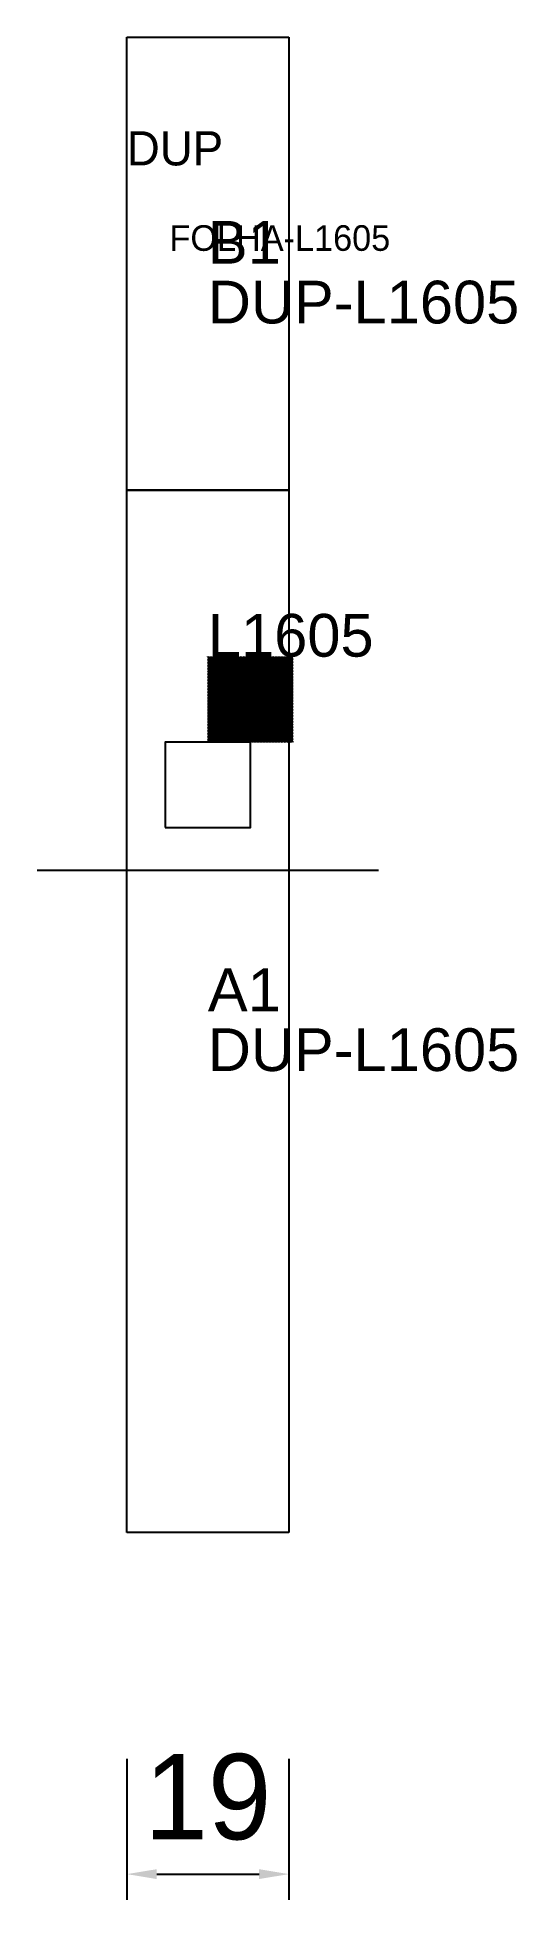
# Model space of a CAD drawing. Header units: metres. Extents: x 212 to 268, y -16 to 202.
import ezdxf

# ---------------------------------------------------------------- set-up
doc = ezdxf.new("R2010")
doc.units = ezdxf.units.M
for name, color, linetype in [('3', 3, 'CONTINUOUS'), ('AUX00', 7, 'CONTINUOUS'), ('COTA', 241, 'CONTINUOUS'), ('FOLHA', 255, 'CONTINUOUS'), ('Hachura', 251, 'CONTINUOUS'), ('NOMENCLATURA', 7, 'CONTINUOUS'), ('Nível', 160, 'CONTINUOUS'), ('Painéis', 200, 'CONTINUOUS'), ('Pilares', 5, 'CONTINUOUS'), ('REAPROVEITAMENTO', 251, 'CONTINUOUS'), ('SARR_2.2x7', 40, 'CONTINUOUS')]:
    doc.layers.add(name, color=color, linetype=linetype)
doc.styles.add('ARIAL', font='Arial.ttf')
doc.styles.add('STR_STANDARD', font='arial.ttf')
doc.dimstyles.new('EZ DXF', dxfattribs={"dimtxt": 10, "dimasz": 3.5, "dimexe": 3, "dimexo": 1.5, "dimgap": 1, "dimtad": 1, "dimdec": 1, "dimdsep": 46, "dimcen": 2.5, "dimazin": 3, "dimtfac": 1, "dimtmove": 0, "dimatfit": 3})

msp = doc.modelspace()

# ---------------------------------------------------------------- hatches: boundary and pattern name
at = {"layer": 'Hachura'}
h = msp.add_hatch(dxfattribs=at)
h.set_pattern_fill('ANSI31', scale=50)
h.paths.add_polyline_path([(222.2, 201.5), (241.2, 201.5), (241.2, 26.5), (222.2, 26.5)])
h = msp.add_hatch(dxfattribs=at)
h.set_pattern_fill('ANSI31', scale=50)
h.paths.add_polyline_path([(222.2, 201.5), (241.2, 201.5), (241.2, 26.5), (222.2, 26.5)])
at = {"layer": 'Reaproveitamento'}
h = msp.add_hatch(dxfattribs=at)
h.set_pattern_fill('SOLID')
h.paths.add_polyline_path([(231.7, 119), (241.7, 119), (241.7, 129), (231.7, 129)])
h = msp.add_hatch(dxfattribs=at)
h.set_pattern_fill('SOLID')
h.paths.add_polyline_path([(231.7, 119), (241.7, 119), (241.7, 129), (231.7, 129)])

# ---------------------------------------------------------------- linework, layer by layer
at = {"layer": '3'}
msp.add_lwpolyline([(222.2, 148.5), (241.2, 148.5)], close=True, dxfattribs=at)
msp.add_lwpolyline([(222.2, 148.5), (241.2, 148.5)], close=True, dxfattribs=at)
at = {"layer": 'Painéis', "color": 200}
for p, q in [((222.2, 201.5), (241.2, 201.5)), ((222.2, 26.5), (222.2, 201.5)), ((222.2, 201.5), (241.2, 201.5)), ((222.2, 26.5), (222.2, 201.5)), ((241.2, 201.5), (241.2, 26.5)), ((241.2, 201.5), (241.2, 26.5)), ((241.2, 26.5), (222.2, 26.5)), ((241.2, 26.5), (222.2, 26.5))]:
    msp.add_line(p, q, dxfattribs=at)
at = {"layer": 'Pilares'}
msp.add_lwpolyline([(226.7, 109), (236.7, 109), (236.7, 119), (226.7, 119)], close=True, dxfattribs=at)
msp.add_lwpolyline([(226.7, 109), (236.7, 109), (236.7, 119), (226.7, 119)], close=True, dxfattribs=at)
at = {"layer": 'SARR_2.2x7'}
msp.add_line((211.7, 104), (251.7, 104), dxfattribs=at)
msp.add_line((211.7, 104), (251.7, 104), dxfattribs=at)

# ---------------------------------------------------------------- texts
at = {"layer": '3', "style": 'STR_STANDARD'}
for s, p in [('B1', (231.7, 175)), ('B1', (231.7, 175)), ('A1', (231.7, 87.5)), ('A1', (231.7, 87.5))]:
    msp.add_text(s, height=5, dxfattribs=at).set_placement(p)
at = {"layer": 'AUX00', "style": 'STR_STANDARD'}
for p in [(231.7, 168), (231.7, 168), (231.7, 80.5), (231.7, 80.5)]:
    msp.add_text('DUP-L1605', height=5, dxfattribs=at).set_placement(p)
at = {"layer": 'FOLHA'}
msp.add_text('FOLHA-L1605', height=3, dxfattribs=at).set_placement((227.2, 176.5))
msp.add_text('FOLHA-L1605', height=3, dxfattribs=at).set_placement((227.2, 176.5))
at = {"layer": 'NOMENCLATURA', "insert": (231.7, 134), "char_height": 5, "attachment_point": 1, "style": 'ARIAL'}
msp.add_mtext('L1605', dxfattribs=at)
msp.add_mtext('L1605', dxfattribs=at)
at = {"layer": 'Nível'}
msp.add_text('DUP', height=4, dxfattribs=at).set_placement((222.2, 186.5))
msp.add_text('DUP', height=4, dxfattribs=at).set_placement((222.2, 186.5))

# ---------------------------------------------------------------- dimensions: what is measured, and where the dimension line sits
at = {"layer": 'COTA'}
msp.add_linear_dim(base=(222.2, -13.5), p1=(222.2, 1.5), p2=(241.2, 1.5), dimstyle='EZ DXF', dxfattribs=at).render()
msp.add_linear_dim(base=(222.2, -13.5), p1=(222.2, 1.5), p2=(241.2, 1.5), dimstyle='EZ DXF', dxfattribs=at).render()

doc.saveas('drawing.dxf')
